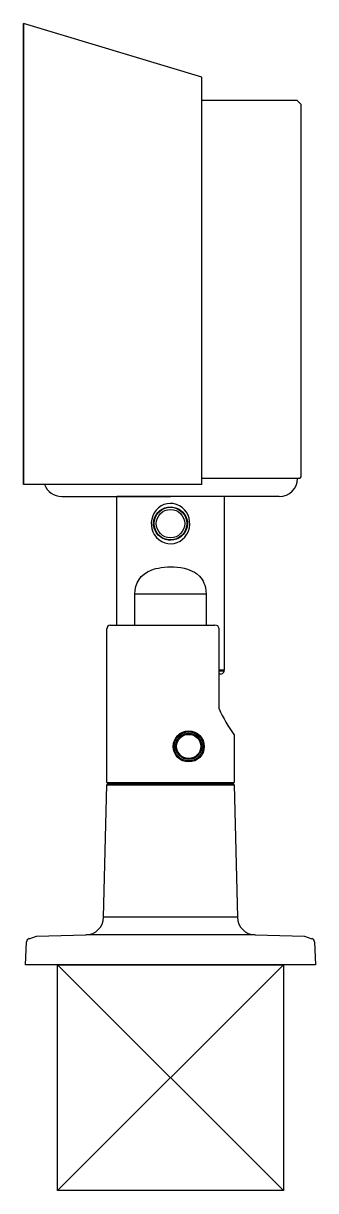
# Model space of a CAD drawing. Header units: millimetres. Extents: x -1.6 to 1.5, y -1.2 to 11.2.
import ezdxf

# ---------------------------------------------------------------- set-up
doc = ezdxf.new("R2010")
doc.units = ezdxf.units.MM
doc.header["$LTSCALE"] = 150

msp = doc.modelspace()

# ---------------------------------------------------------------- linework, layer by layer
at = {"linetype": 'Continuous'}
for p, q in [((0.332, 10.636), (-1.561, 11.207)), ((-1.561, 6.306), (-1.561, 11.207)), ((-1.558, 6.306), (-1.558, 11.206)), ((0.332, 6.306), (0.332, 10.636)), ((1.344, 10.387), (0.332, 10.387)), ((1.344, 10.387), (1.383, 10.349)), ((1.383, 10.349), (1.383, 6.382)), ((1.372, 6.371), (0.332, 6.371)), ((1.348, 6.371), (1.351, 6.371)), ((1.372, 6.371), (1.383, 6.382)), ((0.332, 6.306), (-1.561, 6.306)), ((-1.155, 6.179), (0, 6.179)), ((-0.568, 4.81), (-0.568, 6.179)), ((0, 6.179), (-0.568, 6.179)), ((1.155, 6.179), (0, 6.179)), ((0.568, 6.179), (0, 6.179)), ((0.568, 6.179), (0.568, 4.331)), ((-0.378, 4.81), (-0.378, 5.139)), ((0.378, 5.139), (-0.378, 5.139)), ((0.378, 5.139), (0.378, 4.81)), ((-0.674, 3.137), (-0.674, 4.776)), ((-0.64, 4.81), (-0.578, 4.81)), ((-0.578, 4.81), (-0.382, 4.81)), ((-0.382, 4.81), (0.471, 4.81)), ((0.516, 3.922), (0.516, 4.776)), ((0.568, 4.331), (0.516, 4.331)), ((0.568, 4.321), (0.516, 4.321)), ((0.516, 4.295), (0.541, 4.295)), ((0.674, 3.648), (0.674, 3.137)), ((-0.711, 1.706), (-0.674, 3.114)), ((-0.674, 3.137), (0.674, 3.137)), ((-0.674, 3.114), (0, 3.114)), ((0.662, 3.125), (-0.662, 3.125)), ((0, 3.114), (0.674, 3.114)), ((0.674, 3.114), (0.711, 1.706)), ((0, 1.706), (-0.711, 1.706)), ((0.711, 1.706), (0, 1.706)), ((-1.501, 1.478), (-1.422, 1.505)), ((-1.422, 1.505), (-0.898, 1.519)), ((0, 1.519), (-0.898, 1.519)), ((0.898, 1.519), (0, 1.519)), ((0.898, 1.519), (1.422, 1.505)), ((1.422, 1.505), (1.501, 1.478)), ((-1.54, 1.2), (-1.527, 1.444)), ((1.527, 1.444), (1.54, 1.2)), ((1.54, 1.2), (-1.54, 1.2)), ((-1.2, 1.2), (1.2, -1.2)), ((-1.2, -1.2), (1.2, 1.2))]:
    msp.add_line(p, q, dxfattribs=at)
at = {"linetype": 'Continuous', "flags": 128}
for points in [[(0.149, 6.037), (0.125, 6.06), (0.097, 6.079), (0.065, 6.094), (0.03, 6.103), (-0.003, 6.105), (-0.037, 6.101), (-0.069, 6.092), (-0.099, 6.078), (-0.127, 6.059), (-0.151, 6.034), (-0.173, 6.005), (-0.189, 5.972), (-0.199, 5.938), (-0.204, 5.901), (-0.203, 5.867), (-0.197, 5.833), (-0.187, 5.803), (-0.172, 5.773), (-0.15, 5.743), (-0.122, 5.717), (-0.093, 5.699), (-0.061, 5.685), (-0.028, 5.677), (0.006, 5.675), (0.039, 5.679), (0.071, 5.688), (0.101, 5.703), (0.128, 5.723), (0.153, 5.747), (0.174, 5.777), (0.19, 5.809), (0.2, 5.846), (0.204, 5.88), (0.203, 5.916), (0.197, 5.948), (0.186, 5.98), (0.17, 6.01), (0.149, 6.037)], [(0.131, 6.011), (0.132, 6.01), (0.15, 5.988), (0.164, 5.964), (0.173, 5.939), (0.179, 5.911), (0.18, 5.883), (0.176, 5.853), (0.167, 5.824), (0.153, 5.797), (0.135, 5.773), (0.113, 5.752), (0.089, 5.736), (0.062, 5.724), (0.035, 5.717), (0.006, 5.713), (-0.024, 5.715), (-0.054, 5.721), (-0.081, 5.732), (-0.107, 5.748), (-0.131, 5.768), (-0.151, 5.794), (-0.164, 5.817), (-0.174, 5.843), (-0.179, 5.87), (-0.18, 5.899), (-0.176, 5.928), (-0.166, 5.958), (-0.152, 5.984), (-0.133, 6.009), (-0.112, 6.028), (-0.087, 6.045), (-0.061, 6.056), (-0.033, 6.064), (-0.004, 6.066), (0.026, 6.065), (0.056, 6.058), (0.085, 6.046), (0.109, 6.03), (0.131, 6.011)], [(-0.378, 5.139), (-0.376, 5.181), (-0.367, 5.223), (-0.354, 5.261), (-0.334, 5.296), (-0.31, 5.327), (-0.281, 5.354), (-0.245, 5.378), (-0.205, 5.396), (-0.18, 5.405), (-0.154, 5.412), (-0.127, 5.418), (-0.1, 5.423), (-0.067, 5.427), (-0.033, 5.429), (0.001, 5.43), (0.035, 5.429), (0.072, 5.426), (0.108, 5.422), (0.145, 5.415), (0.181, 5.405), (0.206, 5.396), (0.23, 5.386), (0.253, 5.373), (0.275, 5.358), (0.307, 5.33), (0.322, 5.314), (0.335, 5.296), (0.346, 5.277), (0.355, 5.257), (0.364, 5.235), (0.37, 5.212), (0.376, 5.177), (0.378, 5.139)]]:
    msp.add_lwpolyline(points, dxfattribs=at)
at = {"linetype": 'Continuous'}
msp.add_lwpolyline([(1.2, -1.2), (-1.2, -1.2), (-1.2, 1.2), (1.2, 1.2)], close=True, dxfattribs=at)
for centre, radius in [((0, 5.89), 0.174), ((0, 5.89), 0.151), ((0.193, 3.522), 0.165), ((0.193, 3.522), 0.154), ((0.193, 3.522), 0.139), ((0.193, 3.522), 0.128)]:
    msp.add_circle(centre, radius, dxfattribs=at)
for centre, radius, start, end in [((1.155, 6.371), 0.193, 270, 360), ((-1.155, 6.371), 0.193, 199.8769, 270), ((-0.64, 4.776), 0.0337, 90, 180), ((0.477, 4.77), 0.0399, 8.4672, 97.6826), ((0.541, 4.322), 0.027, 270, 359.0841), ((0, 4.331), 0.568, 359.0841, 0), ((1.847, 4.506), 1.454, 203.7285, 216.1974), ((-0.662, 3.137), 0.0116, 180, 270), ((-0.663, 3.114), 0.0116, 90, 178.5), ((0.662, 3.137), 0.0116, 270, 0), ((0.663, 3.114), 0.0116, 1.5, 90), ((-0.903, 1.711), 0.193, 271.5, 358.5), ((0.903, 1.711), 0.193, 181.5, 268.5), ((-1.489, 1.442), 0.0385, 108.845, 177), ((1.489, 1.442), 0.0385, 3, 71.155)]:
    msp.add_arc(centre, radius, start, end, dxfattribs=at)

doc.saveas('drawing.dxf')
